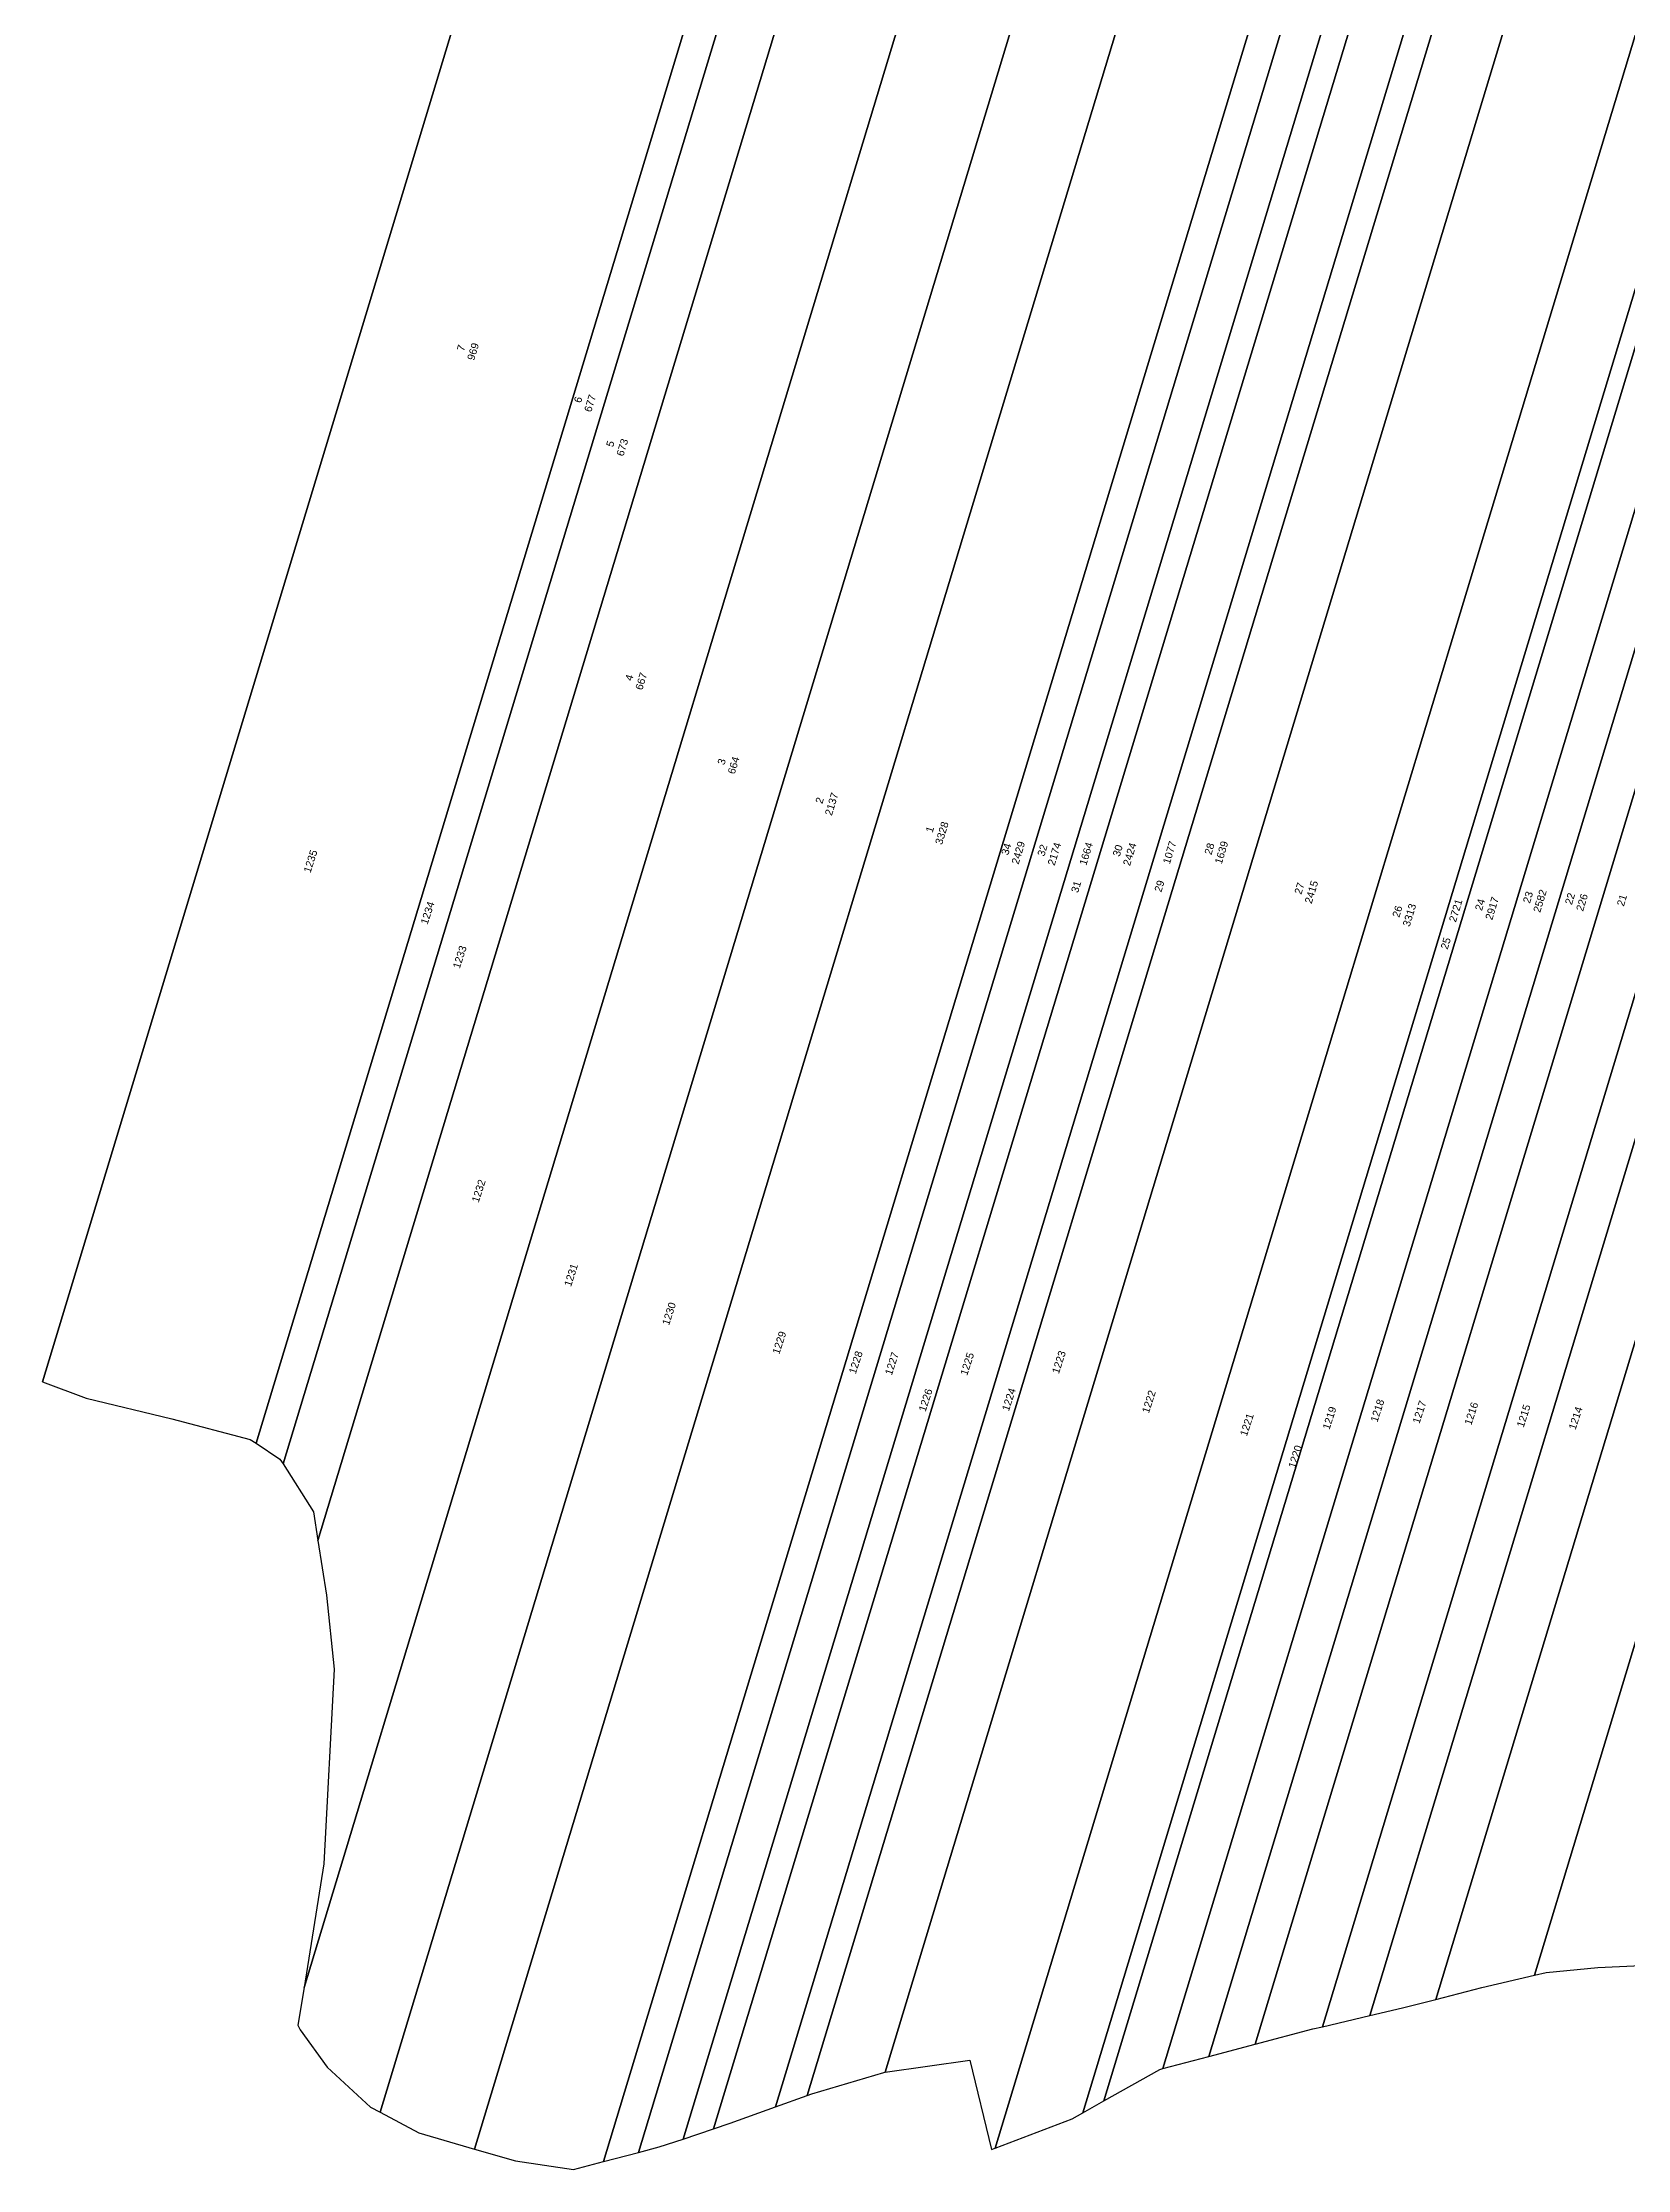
# Model space of a CAD drawing. Header units: millimetres. Extents: x 654897 to 656594, y 351646 to 354277.
# Drawn here: x 654901 to 655324, y 351646 to 352215 of the extents above; entities that cross this region are included whole.
import ezdxf
from ezdxf.enums import TextEntityAlignment as Align

# ---------------------------------------------------------------- set-up
doc = ezdxf.new("R2010")
doc.units = ezdxf.units.MM
for name, color, linetype in [('INDEX', 7, 'Continuous'), ('NrCadGeneral', 7, 'Continuous'), ('PARCELE', 7, 'Continuous'), ('TERENURI', 3, 'Continuous')]:
    doc.layers.add(name, color=color, linetype=linetype)
doc.styles.get("Standard").update_dxf_attribs({"font": 'arial.ttf'})
doc.styles.add('TIMES_NEW_ROMAN', font='arial.ttf')

msp = doc.modelspace()

# ---------------------------------------------------------------- linework, layer by layer
at = {"layer": 'TERENURI'}
for points in [[(654958.02, 351840.37), (655128.09, 352401.86), (655072.78, 352423.96), (654900.98, 351856.76), (654912.67, 351852.38), (654935.55, 351846.9), (654956.44, 351841.4)], [(655072.78, 352423.96), (655072.78, 352423.96), (654900.98, 351856.76), (654900.98, 351856.76)], [(654965.23, 351834.84), (655136.02, 352398.69), (655128.09, 352401.86), (654958.02, 351840.37), (654964.39, 351836.17)], [(655149.79, 352393.19), (655136.02, 352398.69), (654965.23, 351834.84), (654973.31, 351822.06), (654974.5, 351814.44)], [(655178.79, 352381.6), (655149.79, 352393.19), (654974.5, 351814.44), (654976.79, 351799.77), (654978.84, 351779.99), (654976.14, 351728.05), (654970.83, 351695.02)], [(655205.94, 352370.75), (655178.79, 352381.6), (654970.83, 351695.02), (654969.2, 351684.9), (654969.79, 351683.71), (654976.99, 351673.68), (654988.58, 351663.06), (654991.17, 351661.68)], [(655231.08, 352360.71), (655205.94, 352370.75), (654991.17, 351661.68), (655001.51, 351656.14), (655016.37, 351651.84)], [(655050.77, 351648.48), (655262.67, 352348.08), (655231.08, 352360.71), (655016.37, 351651.84), (655027.29, 351648.67), (655042.82, 351646.4)], [(655270.35, 352345.01), (655262.67, 352348.08), (655050.77, 351648.48), (655060.12, 351650.94)], [(655280.04, 352341.14), (655270.35, 352345.01), (655060.12, 351650.94), (655065.71, 351652.4), (655072.07, 351654.53)], [(655080.21, 351657.26), (655286.56, 352338.54), (655280.04, 352341.14), (655072.07, 351654.53)], [(655299.76, 352333.26), (655286.56, 352338.54), (655080.21, 351657.26), (655084.62, 351658.73), (655096.78, 351663.1)], [(655306.44, 352330.59), (655299.76, 352333.26), (655096.78, 351663.1), (655105.18, 351666.13)], [(655126.03, 351672.35), (655323.35, 352323.83), (655306.44, 352330.59), (655105.18, 351666.13), (655106.49, 351666.59), (655125.65, 351672.3)], [(655355.02, 352311.18), (655323.35, 352323.83), (655126.03, 351672.35), (655148.65, 351675.55), (655154.45, 351651.75), (655155.4, 351652.11)], [(655373.36, 352303.85), (655355.02, 352311.18), (655155.4, 351652.11), (655175.96, 351659.9), (655178.8, 351661.5)], [(655377.54, 352302.18), (655373.36, 352303.85), (655178.8, 351661.5), (655184.45, 351664.69)], [(655200.19, 351673.34), (655389.24, 352297.5), (655377.54, 352302.18), (655184.45, 351664.69), (655199.43, 351673.14)], [(655399.31, 352293.48), (655389.24, 352297.5), (655200.19, 351673.34), (655212.45, 351676.57)], [(655409.49, 352289.41), (655399.31, 352293.48), (655212.45, 351676.57), (655224.86, 351679.85)], [(655424.25, 352283.52), (655409.49, 352289.41), (655224.86, 351679.85), (655240.27, 351683.92), (655242.82, 351684.52)], [(655434.74, 352279.32), (655424.25, 352283.52), (655242.82, 351684.52), (655255.48, 351687.49)], [(655273.16, 351691.84), (655449.34, 352273.49), (655434.74, 352279.32), (655255.48, 351687.49), (655264.21, 351689.54)], [(655471.09, 352264.8), (655449.34, 352273.49), (655273.16, 351691.84), (655285.39, 351694.99), (655299.5, 351698.26)], [(655327.98, 351700.9), (655495.79, 352254.93), (655471.09, 352264.8), (655299.5, 351698.26), (655302.59, 351698.98), (655316.37, 351700.31)]]:
    msp.add_lwpolyline(points, close=True, dxfattribs=at)

# ---------------------------------------------------------------- texts
at = {"layer": 'INDEX', "style": 'TIMES_NEW_ROMAN'}
for s, p in [('969', (655015.97, 352131.99)), ('677', (655047.23, 352118.18)), ('673', (655055.83, 352106.39)), ('667', (655060.88, 352043.93)), ('664', (655085.55, 352021.47)), ('2137', (655111.73, 352011.12)), ('3328', (655141.18, 352003.38)), ('2429', (655161.6, 351998.11)), ('2174', (655171.24, 351997.8)), ('1664', (655179.71, 351997.84)), ('2424', (655191.36, 351997.72)), ('1077', (655202.01, 351998.18)), ('1639', (655215.87, 351998.18)), ('2415', (655239.89, 351987.62)), ('2721', (655278.42, 351982.68)), ('2917', (655288.13, 351983.26)), ('2582', (655300.93, 351985.25)), ('226', (655312.16, 351984.85)), ('3313', (655266.06, 351981.47))]:
    msp.add_text(s, height=2, rotation=73.1492, dxfattribs=at).set_placement(p, align=Align.MIDDLE_CENTER)
at = {"layer": 'NrCadGeneral'}
for s, p in [('1235', (654972.55, 351995.85)), ('1234', (655003.81, 351982.03)), ('1233', (655012.41, 351970.25)), ('1232', (655017.46, 351907.78)), ('1231', (655042.13, 351885.32)), ('1230', (655068.31, 351874.98)), ('1229', (655097.76, 351867.23)), ('1228', (655118.18, 351861.97)), ('1227', (655127.82, 351861.66)), ('1225', (655147.94, 351861.58)), ('1223', (655172.44, 351862.04)), ('1226', (655136.83, 351851.91)), ('1224', (655159.08, 351852.07)), ('1222', (655196.47, 351851.48)), ('1219', (655244.71, 351847.12)), ('1218', (655257.51, 351849.1)), ('1217', (655268.74, 351848.71)), ('1216', (655282.6, 351848.31)), ('1215', (655296.57, 351847.7)), ('1214', (655310.44, 351847.09)), ('1221', (655222.64, 351845.33)), ('1220', (655235.55, 351836.8))]:
    msp.add_text(s, height=2, rotation=72, dxfattribs=at).set_placement(p, align=Align.MIDDLE_CENTER)
at = {"layer": 'PARCELE', "style": 'TIMES_NEW_ROMAN'}
for s, p in [('7', (655012.77, 352132.96)), ('6', (655044.03, 352119.15)), ('5', (655052.63, 352107.36)), ('4', (655057.68, 352044.9)), ('3', (655082.35, 352022.44)), ('2', (655108.52, 352012.09)), ('1', (655137.97, 352004.35)), ('34', (655158.39, 351999.08)), ('32', (655168.03, 351998.77)), ('30', (655188.15, 351998.69)), ('28', (655212.66, 351999.16)), ('31', (655177.04, 351989.03)), ('29', (655199.29, 351989.19)), ('27', (655236.69, 351988.59)), ('24', (655284.92, 351984.23)), ('23', (655297.73, 351986.22)), ('22', (655308.95, 351985.83)), ('21', (655322.82, 351985.43)), ('26', (655262.85, 351982.44)), ('25', (655275.76, 351973.91))]:
    msp.add_text(s, height=2, rotation=73.1492, dxfattribs=at).set_placement(p, align=Align.MIDDLE_CENTER)

doc.saveas('drawing.dxf')
